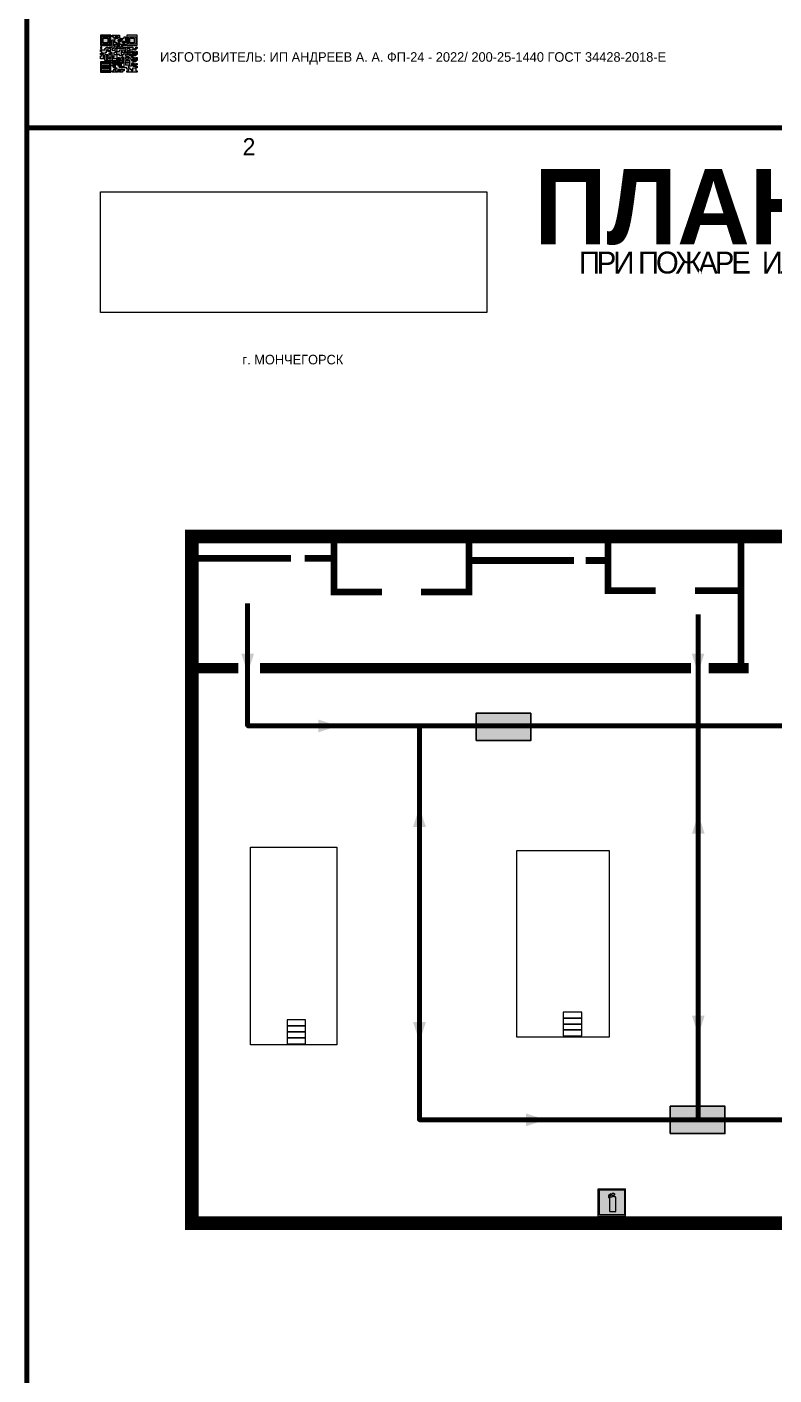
# Model space of a CAD drawing. Header units: millimetres. Extents: x 13114 to 67229, y 22859 to 38520.
# Drawn here: x 38986.4 to 39205, y 25112.7 to 25507.2 of the extents above; entities that cross this region are included whole.
import ezdxf

# ---------------------------------------------------------------- set-up
doc = ezdxf.new("R2010")
doc.units = ezdxf.units.MM
doc.layers.add('План_Штампы', color=7, linetype='Continuous')
doc.styles.add('обычный', font='arial.ttf')
picture_1 = doc.add_image_def('image1.jpg', size_in_pixel=(337, 105))

# ---------------------------------------------------------------- blocks, each defined once
blk = doc.blocks.new('A$C3AD82952')
at = {"true_color": 0xf5f5ff}
h = blk.add_hatch(color=7, dxfattribs=at)
h.dxf.hatch_style = 1
h.paths.add_polyline_path([(8.21, 8.73, 0.414214), (7.89, 9.05), (7.22, 9.05), (7.22, 9.92), (7.59, 9.92, 1), (7.57, 10.36), (7.22, 10.36), (7.22, 10.6), (6.43, 10.6), (6.43, 10.36), (6.01, 10.36), (4.74, 9.59), (4.74, 8.69), (4.98, 8.73), (4.98, 9.26), (6.12, 9.91), (6.43, 9.91), (6.43, 9.05), (5.76, 9.05, 0.414214), (5.44, 8.73), (5.44, 2.2), (8.21, 2.2)], flags=0)
h.paths.add_polyline_path([(12.8, 12.8), (0, 12.8), (0, 0), (12.8, 0)])
h.paths.add_polyline_path([(0.51, 12.29), (12.29, 12.29), (12.29, 0.51), (0.51, 0.51)], flags=16)
h.paths.add_polyline_path([(4.74, 9.59), (6.01, 10.36), (6.43, 10.36), (6.43, 10.6), (7.22, 10.6), (7.22, 10.36), (7.59, 10.36, -0.94586), (7.59, 9.92), (7.22, 9.92), (7.22, 9.05), (7.89, 9.05, -0.414214), (8.21, 8.73), (8.21, 2.2), (5.44, 2.2), (5.44, 8.73, -0.414214), (5.76, 9.05), (6.43, 9.05), (6.43, 9.91), (6.12, 9.91), (4.98, 9.26), (4.98, 8.73), (4.74, 8.69)], flags=0)
h = blk.add_hatch(color=242)
h.dxf.hatch_style = 1
h.paths.add_polyline_path([(12.29, 12.29), (0.51, 12.29), (0.51, 0.51), (12.29, 0.51)])
h.paths.add_polyline_path([(4.74, 8.69), (4.74, 9.59), (6.01, 10.36), (6.43, 10.36), (6.43, 10.6), (7.22, 10.6), (7.22, 10.36), (7.59, 10.36, -0.94586), (7.59, 9.92), (7.22, 9.92), (7.22, 9.05), (7.89, 9.05, -0.414214), (8.21, 8.73), (8.21, 2.2), (5.44, 2.2), (5.44, 8.73, -0.414214), (5.76, 9.05), (6.43, 9.05), (6.43, 9.91), (6.12, 9.91), (4.98, 9.26), (4.98, 8.73)], flags=16)
h = blk.add_hatch(color=7, dxfattribs=at)
h.dxf.hatch_style = 1
h.paths.add_polyline_path([(8.21, 8.73, 0.414214), (7.89, 9.05), (7.22, 9.05), (7.22, 9.92), (7.59, 9.92, 1), (7.57, 10.36), (7.22, 10.36), (7.22, 10.6), (6.43, 10.6), (6.43, 10.36), (6.01, 10.36), (4.74, 9.59), (4.74, 8.69), (4.98, 8.73), (4.98, 9.26), (6.12, 9.91), (6.43, 9.91), (6.43, 9.05), (5.76, 9.05, 0.414214), (5.44, 8.73), (5.44, 2.2), (8.21, 2.2)])
at = {"color": 242, "lineweight": 5}
for p, q in [((0, 0), (0, 12.8)), ((0, 12.8), (12.8, 12.8)), ((12.8, 0), (12.8, 12.8)), ((6.01, 10.36), (4.74, 9.59)), ((4.74, 9.59), (4.74, 8.69)), ((4.74, 8.69), (4.98, 8.73)), ((4.98, 9.26), (6.12, 9.91)), ((4.98, 8.73), (4.98, 9.26)), ((5.44, 2.2), (5.44, 8.73)), ((5.76, 9.05), (6.43, 9.05)), ((6.01, 10.36), (6.43, 10.36)), ((6.12, 9.91), (6.43, 9.91)), ((7.22, 10.6), (6.43, 10.6)), ((6.43, 10.6), (6.43, 10.36)), ((6.43, 9.91), (6.43, 9.05)), ((7.22, 10.36), (7.22, 10.6)), ((7.59, 10.36), (7.22, 10.36)), ((7.22, 9.05), (7.22, 9.92)), ((7.59, 9.92), (7.22, 9.92)), ((7.89, 9.05), (7.22, 9.05)), ((8.21, 2.2), (8.21, 8.73)), ((0, 0), (12.8, 0)), ((5.44, 2.2), (8.21, 2.2))]:
    blk.add_line(p, q, dxfattribs=at)
blk.add_lwpolyline([(0.51, 12.29), (12.29, 12.29), (12.29, 0.51), (0.51, 0.51)], close=True, dxfattribs=at)
for centre, radius, start, end in [((5.76, 8.73), 0.32, 90, 180), ((7.58, 10.14), 0.223, 273.18746, 86.81254), ((7.89, 8.73), 0.32, 0, 90)]:
    blk.add_arc(centre, radius, start, end, dxfattribs=at)
blk = doc.blocks.new('A$C32E8229D')
at = {"true_color": 0xffffff}
blk.add_hatch(color=7, dxfattribs=at).paths.add_polyline_path([(0, 0), (0, -8), (16, -8), (16, 0)])
h = blk.add_hatch(color=126)
h.paths.add_polyline_path([(0.2, -0.2), (15.8, -0.2), (15.8, -7.8), (0.2, -7.8)])
h.paths.add_polyline_path([(13.49, -2.05), (12.08, -2.05), (11.37, -2.63, 0.162397), (11.29, -2.84), (11.29, -3.63), (10.35, -3.63), (10.35, -4.05), (11.68, -4.05), (11.68, -3.48), (12.26, -4.28), (11.29, -5.1), (11.29, -6.78), (11.85, -6.78), (11.85, -5.44), (12.8, -4.64), (12.8, -5.94), (14.46, -5.94), (14.46, -5.39), (13.45, -5.39), (13.45, -3.97), (12.46, -2.59), (13.15, -2.59), (13.69, -3.34), (14.18, -3)], flags=16)
h.paths.add_polyline_path([(10.74, -1.82, 1), (11.8, -1.82, 1)], flags=16)
h.paths.add_polyline_path([(9.39, -3.59), (5.99, -3.59), (6.56, -3.03), (5.91, -3.03), (5.1, -3.83), (5.91, -4.64), (6.56, -4.64), (5.99, -4.09), (9.39, -4.09)], flags=16)
h.paths.add_polyline_path([(4.29, -1.08), (1.72, -1.08), (1.72, -6.6), (4.29, -6.6)], flags=16)
at = {"color": 126}
blk.add_lwpolyline([(16, -8), (0, -8), (0, 0), (16, 0)], close=True, dxfattribs=at)
blk = doc.blocks.new('QR')
at = {"lineweight": 0}
h = blk.add_hatch(color=256, dxfattribs=at)
h.dxf.hatch_style = 1
h.paths.add_polyline_path([(9241.16, 2687.38), (9242.01, 2687.38), (9242.01, 2687.83), (9241.59, 2687.83), (9241.59, 2688.68), (9239.45, 2688.68), (9239.45, 2688.25), (9239.86, 2688.25), (9239.86, 2687.83), (9240.29, 2687.83), (9240.29, 2688.25), (9241.16, 2688.25), (9241.16, 2687.83), (9240.29, 2687.83), (9240.29, 2687.38), (9239.45, 2687.38), (9239.45, 2685.22), (9238.57, 2685.22), (9238.57, 2684.8), (9239.02, 2684.8), (9239.02, 2684.37), (9238.13, 2684.37), (9238.13, 2683.92), (9239.02, 2683.92), (9239.02, 2683.5), (9239.44, 2683.5), (9239.44, 2682.64), (9239.87, 2682.64), (9239.87, 2682.18), (9239.44, 2682.18), (9239.44, 2682.64), (9238.13, 2682.64), (9238.13, 2681.76), (9237.71, 2681.76), (9237.71, 2682.64), (9238.13, 2682.64), (9238.13, 2683.07), (9237.27, 2683.07), (9237.27, 2683.51), (9237.71, 2683.51), (9237.71, 2684.37), (9238.13, 2684.37), (9238.13, 2685.22), (9237.71, 2685.22), (9237.71, 2684.8), (9237.28, 2684.8), (9237.28, 2684.38), (9235.98, 2684.38), (9235.98, 2683.92), (9236.4, 2683.92), (9236.4, 2683.49), (9236.84, 2683.49), (9236.84, 2683.07), (9236.4, 2683.07), (9236.4, 2682.64), (9235.98, 2682.64), (9235.98, 2681.76), (9237.29, 2681.76), (9237.29, 2681.33), (9239.43, 2681.33), (9239.43, 2681.76), (9240.74, 2681.76), (9240.74, 2683.05), (9239.87, 2683.05), (9239.87, 2683.5), (9240.29, 2683.5), (9240.29, 2683.91), (9240.74, 2683.91), (9240.74, 2684.81), (9240.29, 2684.81), (9240.29, 2684.79), (9240.29, 2684.37), (9239.45, 2684.37), (9239.45, 2684.8), (9239.87, 2684.8), (9239.87, 2685.21), (9240.74, 2685.21), (9240.74, 2686.1), (9240.29, 2686.1), (9240.29, 2685.64), (9239.86, 2685.64), (9239.86, 2686.95), (9240.29, 2686.95), (9240.29, 2686.52), (9240.74, 2686.52), (9240.74, 2686.1), (9241.16, 2686.1), (9241.16, 2686.53), (9241.59, 2686.53), (9241.59, 2686.1), (9242.02, 2686.1), (9242.02, 2685.21), (9241.59, 2685.21), (9241.59, 2686.1), (9241.16, 2686.1), (9241.16, 2685.21), (9240.74, 2685.21), (9240.74, 2684.81), (9242.89, 2684.81), (9242.89, 2685.22), (9242.47, 2685.22), (9242.47, 2686.11), (9242.89, 2686.11), (9242.89, 2686.52), (9242.46, 2686.52), (9242.46, 2686.95), (9242.89, 2686.95), (9242.89, 2686.52), (9243.32, 2686.52), (9243.32, 2688.26), (9242.9, 2688.26), (9242.9, 2687.83), (9242.47, 2687.83), (9242.47, 2687.38), (9242.01, 2687.38), (9242.01, 2686.94), (9241.16, 2686.94)])
h.paths.add_polyline_path([(9239.02, 2682.18), (9239.02, 2681.76), (9238.54, 2681.76), (9238.54, 2682.18)], flags=16)
h.paths.add_polyline_path([(9237.27, 2682.65), (9237.27, 2682.19), (9236.83, 2682.19), (9236.83, 2682.65)], flags=16)
h = blk.add_hatch(color=256, dxfattribs=at)
h.dxf.hatch_style = 1
h.paths.add_polyline_path([(9238.15, 2687.83), (9236.83, 2687.83), (9236.83, 2686.52), (9238.15, 2686.52)], flags=0)
h.paths.add_polyline_path([(9239.01, 2685.65), (9239.01, 2688.68), (9235.98, 2688.68), (9235.98, 2685.65)])
h.paths.add_polyline_path([(9236.41, 2686.1), (9236.41, 2688.26), (9238.56, 2688.26), (9238.56, 2686.1)], flags=16)
h.paths.add_polyline_path([(9236.83, 2686.52), (9236.83, 2687.83), (9238.15, 2687.83), (9238.15, 2686.52)], flags=0)
h = blk.add_hatch(color=256, dxfattribs=at)
h.dxf.hatch_style = 1
h.paths.add_polyline_path([(9238.15, 2686.52), (9238.15, 2687.83), (9236.83, 2687.83), (9236.83, 2686.52)])
h.paths.add_polyline_path([(9245.91, 2686.52), (9245.91, 2687.83), (9244.59, 2687.83), (9244.59, 2686.52)], flags=0)
h.paths.add_polyline_path([(9246.77, 2685.65), (9246.77, 2688.68), (9243.74, 2688.68), (9243.74, 2685.65)])
h.paths.add_polyline_path([(9244.17, 2686.1), (9244.17, 2688.26), (9246.32, 2688.26), (9246.32, 2686.1)], flags=16)
h.paths.add_polyline_path([(9244.59, 2686.52), (9244.59, 2687.83), (9245.91, 2687.83), (9245.91, 2686.52)], flags=0)
h = blk.add_hatch(color=256, dxfattribs=at)
h.dxf.hatch_style = 1
h.paths.add_polyline_path([(9240.75, 2681.76), (9240.75, 2681.35), (9241.17, 2681.35), (9241.17, 2681.76)])
h.paths.add_polyline_path([(9241.6, 2682.18), (9241.17, 2682.18), (9241.17, 2681.76), (9241.6, 2681.76)])
h.paths.add_polyline_path([(9242.47, 2681.34), (9242.47, 2682.19), (9242.02, 2682.19), (9242.02, 2681.76), (9241.6, 2681.76), (9241.6, 2681.34)])
h.paths.add_polyline_path([(9239.87, 2678.3), (9239.44, 2678.3), (9239.44, 2677.89), (9241.17, 2677.89), (9241.17, 2678.3), (9240.28, 2678.3), (9240.28, 2678.73), (9239.87, 2678.73)])
h.paths.add_polyline_path([(9240.75, 2678.73), (9240.75, 2679.19), (9240.28, 2679.19), (9240.28, 2678.73)])
h.paths.add_polyline_path([(9241.6, 2678.73), (9241.17, 2678.73), (9241.17, 2678.3), (9241.6, 2678.3)])
h.paths.add_polyline_path([(9242.02, 2678.3), (9241.6, 2678.3), (9241.6, 2677.89), (9242.48, 2677.89), (9242.48, 2678.31), (9242.9, 2678.31), (9242.9, 2678.73), (9242.02, 2678.73)])
h.paths.add_polyline_path([(9246.36, 2684.37), (9246.36, 2684.79), (9245.93, 2684.79), (9245.93, 2684.37)])
h.paths.add_polyline_path([(9246.78, 2685.2), (9246.36, 2685.2), (9246.36, 2684.79), (9246.78, 2684.79)])
h.paths.add_polyline_path([(9245.91, 2687.83), (9244.59, 2687.83), (9244.59, 2686.52), (9245.91, 2686.52)])
h = blk.add_hatch(color=256, dxfattribs=at)
h.dxf.hatch_style = 1
h.paths.add_polyline_path([(9243.32, 2686.11), (9242.89, 2686.11), (9242.89, 2685.64), (9243.32, 2685.64)])
h.paths.add_polyline_path([(9239.02, 2683.07), (9239.02, 2683.5), (9238.56, 2683.5), (9238.56, 2683.07)])
h.paths.add_polyline_path([(9236.4, 2684.8), (9236.4, 2685.22), (9235.98, 2685.22), (9235.98, 2684.8)])
h.paths.add_polyline_path([(9236.4, 2683.07), (9236.4, 2683.49), (9235.98, 2683.49), (9235.98, 2683.07)])
h = blk.add_hatch(color=256, dxfattribs=at)
h.dxf.hatch_style = 1
h.paths.add_polyline_path([(9243.32, 2682.64), (9243.32, 2683.07), (9244.62, 2683.07), (9244.62, 2684.37), (9243.74, 2684.37), (9243.74, 2684.8), (9244.62, 2684.8), (9244.62, 2684.37), (9245.48, 2684.37), (9245.48, 2685.22), (9243.32, 2685.22), (9243.32, 2683.5), (9242.89, 2683.5), (9242.89, 2683.06), (9242.01, 2683.06), (9242.01, 2683.91), (9242.47, 2683.91), (9242.47, 2683.5), (9242.89, 2683.5), (9242.89, 2684.38), (9241.59, 2684.38), (9241.59, 2683.91), (9240.74, 2683.91), (9240.74, 2683.05), (9241.59, 2683.05), (9241.59, 2682.64), (9242.47, 2682.64), (9242.47, 2682.19), (9242.91, 2682.19), (9242.91, 2681.34), (9242.48, 2681.34), (9242.48, 2680.91), (9242.91, 2680.91), (9242.91, 2679.17), (9243.75, 2679.17), (9243.75, 2678.73), (9244.2, 2678.73), (9244.2, 2678.3), (9243.75, 2678.3), (9243.75, 2677.88), (9246.78, 2677.88), (9246.78, 2678.3), (9246.35, 2678.3), (9246.35, 2679.19), (9245.48, 2679.19), (9245.48, 2678.31), (9245.05, 2678.31), (9245.05, 2678.73), (9244.62, 2678.73), (9244.62, 2679.19), (9244.2, 2679.19), (9244.2, 2679.61), (9245.05, 2679.61), (9245.05, 2680.46), (9245.48, 2680.46), (9245.48, 2681.34), (9245.04, 2681.34), (9245.04, 2681.76), (9244.63, 2681.76), (9244.63, 2682.19), (9244.21, 2682.19), (9244.21, 2681.76), (9243.32, 2681.76), (9243.32, 2682.19), (9244.21, 2682.19), (9244.21, 2682.64)])
h.paths.add_polyline_path([(9243.75, 2683.49), (9243.75, 2683.92), (9244.21, 2683.92), (9244.21, 2683.49)], flags=16)
h.paths.add_polyline_path([(9243.32, 2681.34), (9244.63, 2681.34), (9244.63, 2680.04), (9243.32, 2680.04)], flags=16)
h.paths.add_polyline_path([(9243.76, 2680.89), (9244.18, 2680.89), (9244.18, 2680.48), (9243.76, 2680.48)], flags=0)
h = blk.add_hatch(color=256, dxfattribs=at)
h.dxf.hatch_style = 1
h.paths.add_polyline_path([(9246.36, 2683.07), (9246.78, 2683.07), (9246.78, 2683.92), (9246.36, 2683.92), (9246.36, 2683.49), (9245.92, 2683.49), (9245.92, 2683.92), (9245.06, 2683.92), (9245.06, 2683.49), (9245.48, 2683.49), (9245.48, 2683.07), (9244.62, 2683.07), (9244.62, 2682.65), (9245.05, 2682.65), (9245.05, 2682.18), (9245.48, 2682.18), (9245.48, 2682.65), (9246.36, 2682.65)])
h.paths.add_polyline_path([(9246.78, 2682.18), (9246.36, 2682.18), (9246.36, 2681.75), (9245.92, 2681.75), (9245.92, 2682.18), (9245.48, 2682.18), (9245.48, 2681.34), (9245.48, 2681.34), (9245.94, 2681.34), (9245.94, 2680.91), (9246.36, 2680.91), (9246.36, 2681.34), (9246.78, 2681.34)])
h = blk.add_hatch(color=256, dxfattribs=at)
h.dxf.hatch_style = 1
h.paths.add_polyline_path([(9235.98, 2680.9), (9235.98, 2677.86), (9239.02, 2677.86), (9239.02, 2680.9)])
h.paths.add_polyline_path([(9238.57, 2680.48), (9238.57, 2678.32), (9236.41, 2678.32), (9236.41, 2680.48)], flags=16)
h.paths.add_polyline_path([(9238.15, 2680.05), (9238.15, 2678.74), (9236.83, 2678.74), (9236.83, 2680.05)], flags=0)
h = blk.add_hatch(color=256, dxfattribs=at)
h.dxf.hatch_style = 1
h.paths.add_polyline_path([(9238.15, 2680.05), (9236.83, 2680.05), (9236.83, 2678.74), (9238.15, 2678.74)])
h = blk.add_hatch(color=256, dxfattribs=at)
h.dxf.hatch_style = 1
h.paths.add_polyline_path([(9242.02, 2680.46), (9242.48, 2680.46), (9242.48, 2680.91), (9241.58, 2680.91), (9241.58, 2681.35), (9241.17, 2681.35), (9241.17, 2680.91), (9240.75, 2680.91), (9240.75, 2681.33), (9239.43, 2681.33), (9239.43, 2680.46), (9239.86, 2680.46), (9239.86, 2680.92), (9240.3, 2680.92), (9240.3, 2680.46), (9239.86, 2680.46), (9239.86, 2680.04), (9239.44, 2680.04), (9239.44, 2679.62), (9239.86, 2679.62), (9239.86, 2679.19), (9240.29, 2679.19), (9240.29, 2680.03), (9241.18, 2680.03), (9241.18, 2680.47), (9241.6, 2680.47), (9241.6, 2680.03), (9241.18, 2680.03), (9241.18, 2679.61), (9241.6, 2679.61), (9241.6, 2679.19), (9242.47, 2679.19), (9242.47, 2679.6), (9242.02, 2679.6)])
h = blk.add_hatch(color=256, dxfattribs=at)
h.dxf.hatch_style = 1
h.paths.add_polyline_path([(9244.18, 2680.48), (9244.18, 2680.89), (9243.76, 2680.89), (9243.76, 2680.48)])
h = blk.add_hatch(color=256, dxfattribs=at)
h.dxf.hatch_style = 1
h.paths.add_polyline_path([(9245.93, 2680.04), (9245.93, 2680.46), (9245.48, 2680.46), (9245.48, 2679.62), (9246.35, 2679.62), (9246.35, 2680.04)])
h.paths.add_polyline_path([(9246.78, 2680.04), (9246.78, 2680.46), (9246.35, 2680.46), (9246.35, 2680.04)])
h.paths.add_polyline_path([(9246.78, 2679.18), (9246.78, 2679.62), (9246.35, 2679.62), (9246.35, 2679.18)])
for points in [[(9237.71, 2685.22), (9238.13, 2685.22), (9238.13, 2684.37), (9237.71, 2684.37), (9237.71, 2683.51), (9237.27, 2683.51), (9237.27, 2683.07), (9238.13, 2683.07), (9238.13, 2682.64), (9237.71, 2682.64), (9237.71, 2681.76), (9238.13, 2681.76), (9238.13, 2682.64), (9239.44, 2682.64), (9239.44, 2683.5), (9239.02, 2683.5), (9239.02, 2683.07), (9238.56, 2683.07), (9238.56, 2683.5), (9239.02, 2683.5), (9239.02, 2683.92), (9238.13, 2683.92), (9238.13, 2684.37), (9239.02, 2684.37), (9239.02, 2684.8), (9238.57, 2684.8), (9238.57, 2685.22), (9239.45, 2685.22), (9239.45, 2687.38), (9240.29, 2687.38), (9240.29, 2687.83), (9239.86, 2687.83), (9239.86, 2688.25), (9239.45, 2688.25), (9239.45, 2688.68), (9241.59, 2688.68), (9241.59, 2687.83), (9242.01, 2687.83), (9242.01, 2687.38), (9242.47, 2687.38), (9242.47, 2687.83), (9242.9, 2687.83), (9242.9, 2688.26), (9243.32, 2688.26), (9243.32, 2686.52), (9242.89, 2686.52), (9242.89, 2686.11), (9243.32, 2686.11), (9243.32, 2685.64), (9242.89, 2685.64), (9242.89, 2686.11), (9242.47, 2686.11), (9242.47, 2685.22), (9242.89, 2685.22), (9242.89, 2684.81), (9240.74, 2684.81), (9240.74, 2683.91), (9241.59, 2683.91), (9241.59, 2684.38), (9242.89, 2684.38), (9242.89, 2683.5), (9242.47, 2683.5), (9242.47, 2683.91), (9242.01, 2683.91), (9242.01, 2683.06), (9242.89, 2683.06), (9242.89, 2683.5), (9243.32, 2683.5), (9243.32, 2685.22), (9245.48, 2685.22), (9245.48, 2684.37), (9244.62, 2684.37), (9244.62, 2683.07), (9245.48, 2683.07), (9245.48, 2683.49), (9245.06, 2683.49), (9245.06, 2683.92), (9245.92, 2683.92), (9245.92, 2683.49), (9246.36, 2683.49), (9246.36, 2683.92), (9246.78, 2683.92), (9246.78, 2683.07), (9246.36, 2683.07), (9246.36, 2682.65), (9245.48, 2682.65), (9245.48, 2682.18), (9245.92, 2682.18), (9245.92, 2681.75), (9246.36, 2681.75), (9246.36, 2682.18), (9246.78, 2682.18), (9246.78, 2681.34), (9246.36, 2681.34), (9246.36, 2680.91), (9245.94, 2680.91), (9245.94, 2681.34), (9245.48, 2681.34), (9245.48, 2680.46), (9245.93, 2680.46), (9245.93, 2680.04), (9246.35, 2680.04), (9246.35, 2680.46), (9246.78, 2680.46), (9246.78, 2680.04), (9246.78, 2680.04), (9246.35, 2680.04), (9246.35, 2679.62), (9246.78, 2679.62), (9246.78, 2679.18), (9246.35, 2679.18), (9246.35, 2678.3), (9246.78, 2678.3), (9246.78, 2677.88), (9243.75, 2677.88), (9243.75, 2678.3), (9244.2, 2678.3), (9244.2, 2678.73), (9243.75, 2678.73), (9243.75, 2679.17), (9242.91, 2679.17), (9242.91, 2680.91), (9242.48, 2680.91), (9242.48, 2680.46), (9242.02, 2680.46), (9242.02, 2679.6), (9242.47, 2679.6), (9242.47, 2679.19), (9241.6, 2679.19), (9241.6, 2679.61), (9241.18, 2679.61), (9241.18, 2680.03), (9240.29, 2680.03), (9240.29, 2679.19), (9240.75, 2679.19), (9240.75, 2678.73), (9240.28, 2678.73), (9240.28, 2678.3), (9241.17, 2678.3), (9241.17, 2678.73), (9241.6, 2678.73), (9241.6, 2678.3), (9242.02, 2678.3), (9242.02, 2678.73), (9242.9, 2678.73), (9242.9, 2678.31), (9242.48, 2678.31), (9242.48, 2677.89), (9241.6, 2677.89), (9241.6, 2678.3), (9241.17, 2678.3), (9241.17, 2677.89), (9239.44, 2677.89), (9239.44, 2678.3), (9239.87, 2678.3), (9239.87, 2678.73), (9240.28, 2678.73), (9240.28, 2679.19), (9240.29, 2679.19), (9239.86, 2679.19), (9239.86, 2679.62), (9239.44, 2679.62), (9239.44, 2680.04), (9239.86, 2680.04), (9239.86, 2680.46), (9239.43, 2680.46), (9239.43, 2681.33), (9237.29, 2681.33), (9237.29, 2681.76), (9235.98, 2681.76), (9235.98, 2682.64), (9236.4, 2682.64), (9236.4, 2683.07), (9235.98, 2683.07), (9235.98, 2683.49), (9236.4, 2683.49), (9236.4, 2683.92), (9235.98, 2683.92), (9235.98, 2684.38), (9237.28, 2684.38), (9237.28, 2684.8), (9237.71, 2684.8), (9237.71, 2685.22), (9237.92, 2685.22)], [(9240.74, 2686.1), (9240.74, 2686.52), (9240.29, 2686.52), (9240.29, 2686.95), (9239.86, 2686.95), (9239.86, 2685.64), (9240.29, 2685.64), (9240.29, 2686.1), (9240.74, 2686.1), (9240.74, 2686.52)], [(9240.74, 2683.05), (9240.74, 2681.76), (9239.43, 2681.76), (9239.43, 2681.33), (9240.75, 2681.33), (9240.75, 2681.35), (9240.75, 2680.91), (9241.17, 2680.91), (9241.17, 2681.35), (9241.58, 2681.35), (9241.58, 2680.91), (9242.48, 2680.91), (9242.48, 2681.34), (9242.91, 2681.34), (9242.91, 2682.19), (9242.47, 2682.19), (9242.47, 2682.64), (9241.59, 2682.64), (9241.59, 2683.05), (9240.74, 2683.05)], [(9240.74, 2685.21), (9239.87, 2685.21), (9239.87, 2684.8), (9239.45, 2684.8), (9239.45, 2684.37), (9240.29, 2684.37), (9240.29, 2684.79), (9240.29, 2684.81), (9240.74, 2684.81), (9240.74, 2685.21), (9239.87, 2685.21)], [(9240.74, 2683.91), (9240.29, 2683.91), (9240.29, 2683.5), (9239.87, 2683.5), (9239.87, 2683.05), (9240.74, 2683.05), (9240.74, 2683.91)], [(9244.62, 2683.07), (9243.32, 2683.07), (9243.32, 2682.64), (9244.21, 2682.64), (9244.21, 2682.19), (9243.32, 2682.19), (9243.32, 2681.76), (9244.21, 2681.76), (9244.21, 2682.19), (9244.63, 2682.19), (9244.63, 2681.76), (9245.04, 2681.76), (9245.04, 2681.34), (9245.48, 2681.34)], [(9244.62, 2684.37), (9244.62, 2684.8), (9243.74, 2684.8), (9243.74, 2684.37), (9244.62, 2684.37)], [(9245.48, 2682.18), (9245.05, 2682.18), (9245.05, 2682.65), (9244.62, 2682.65), (9244.62, 2683.07)], [(9239.86, 2680.46), (9239.86, 2680.92), (9240.3, 2680.92), (9240.3, 2680.46), (9239.86, 2680.46)], [(9241.6, 2681.76), (9242.02, 2681.76), (9242.02, 2682.19), (9242.47, 2682.19), (9242.47, 2681.34), (9241.6, 2681.34), (9241.6, 2681.76)], [(9245.48, 2680.46), (9245.05, 2680.46), (9245.05, 2679.61), (9244.2, 2679.61), (9244.2, 2679.19), (9244.62, 2679.19), (9244.62, 2678.73), (9245.05, 2678.73), (9245.05, 2678.31), (9245.48, 2678.31), (9245.48, 2679.19), (9246.35, 2679.19), (9246.35, 2679.07)], [(9245.48, 2682.18), (9245.48, 2681.34)], [(9246.35, 2679.62), (9245.48, 2679.62), (9245.48, 2680.46)], [(9245.48, 2680.46), (9245.48, 2679.62), (9246.35, 2679.62), (9246.35, 2680.04), (9245.93, 2680.04), (9245.93, 2680.46), (9245.48, 2680.46), (9245.48, 2679.62)], [(9246.35, 2679.62), (9246.35, 2679.18)]]:
    blk.add_lwpolyline(points, dxfattribs=at)
for points in [[(9235.98, 2685.65), (9239.01, 2685.65), (9239.01, 2688.68), (9235.98, 2688.68)], [(9236.41, 2688.26), (9238.56, 2688.26), (9238.56, 2686.1), (9236.41, 2686.1)], [(9236.83, 2687.83), (9238.15, 2687.83), (9238.15, 2686.52), (9236.83, 2686.52)], [(9240.29, 2687.83), (9241.16, 2687.83), (9241.16, 2688.25), (9240.29, 2688.25)], [(9240.29, 2688.25), (9241.16, 2688.25), (9241.16, 2687.83), (9240.29, 2687.83)], [(9242.01, 2687.38), (9241.16, 2687.38), (9241.16, 2686.94), (9242.01, 2686.94)], [(9241.16, 2687.38), (9242.01, 2687.38), (9242.01, 2686.94), (9241.16, 2686.94)], [(9241.16, 2686.53), (9241.59, 2686.53), (9241.59, 2686.1), (9241.16, 2686.1)], [(9242.89, 2686.52), (9242.46, 2686.52), (9242.46, 2686.95), (9242.89, 2686.95)], [(9243.74, 2685.65), (9246.77, 2685.65), (9246.77, 2688.68), (9243.74, 2688.68)], [(9244.17, 2688.26), (9246.32, 2688.26), (9246.32, 2686.1), (9244.17, 2686.1)], [(9244.59, 2687.83), (9245.91, 2687.83), (9245.91, 2686.52), (9244.59, 2686.52)], [(9235.98, 2684.8), (9236.4, 2684.8), (9236.4, 2685.22), (9235.98, 2685.22)], [(9236.4, 2683.07), (9236.84, 2683.07), (9236.84, 2683.49), (9236.4, 2683.49)], [(9236.83, 2682.19), (9237.27, 2682.19), (9237.27, 2682.65), (9236.83, 2682.65)], [(9239.44, 2682.64), (9239.87, 2682.64), (9239.87, 2682.18), (9239.44, 2682.18)], [(9241.16, 2686.1), (9240.74, 2686.1), (9240.74, 2685.21), (9241.16, 2685.21)], [(9241.59, 2686.1), (9242.02, 2686.1), (9242.02, 2685.21), (9241.59, 2685.21)], [(9243.75, 2683.92), (9244.21, 2683.92), (9244.21, 2683.49), (9243.75, 2683.49)], [(9245.93, 2684.79), (9246.36, 2684.79), (9246.36, 2684.37), (9245.93, 2684.37)], [(9246.36, 2685.2), (9246.78, 2685.2), (9246.78, 2684.79), (9246.36, 2684.79)], [(9235.98, 2677.86), (9239.02, 2677.86), (9239.02, 2680.9), (9235.98, 2680.9)], [(9236.41, 2680.48), (9238.57, 2680.48), (9238.57, 2678.32), (9236.41, 2678.32)], [(9236.83, 2680.05), (9238.15, 2680.05), (9238.15, 2678.74), (9236.83, 2678.74)], [(9238.54, 2682.18), (9239.02, 2682.18), (9239.02, 2681.76), (9238.54, 2681.76)], [(9240.75, 2681.76), (9241.17, 2681.76), (9241.17, 2681.35), (9240.75, 2681.35)], [(9241.17, 2682.18), (9241.6, 2682.18), (9241.6, 2681.76), (9241.17, 2681.76)], [(9241.18, 2680.03), (9241.6, 2680.03), (9241.6, 2680.47), (9241.18, 2680.47)], [(9243.32, 2680.04), (9244.63, 2680.04), (9244.63, 2681.34), (9243.32, 2681.34)], [(9243.76, 2680.89), (9244.18, 2680.89), (9244.18, 2680.48), (9243.76, 2680.48)]]:
    blk.add_lwpolyline(points, close=True, dxfattribs=at)

msp = doc.modelspace()

# ---------------------------------------------------------------- linework, layer by layer
at = {"color": 6, "lineweight": 100}
for points in [[(38986.42, 25872.6), (39586.42, 25872.6), (39586.42, 25477.6), (38986.42, 25477.6)], [(38986.42, 25872.6), (39586.42, 25872.6), (39586.42, 25477.6), (38986.42, 25477.6)], [(38986.42, 25477.6), (39586.42, 25477.6), (39586.42, 25082.6), (38986.42, 25082.6)], [(38986.42, 25477.6), (39586.42, 25477.6), (39586.42, 25082.6), (38986.42, 25082.6)]]:
    msp.add_lwpolyline(points, close=True, dxfattribs=at)
at = {"lineweight": 100, "const_width": 4}
msp.add_lwpolyline([(39396.58, 25157.11), (39034.64, 25157.11), (39034.64, 25358.05), (39396.58, 25358.05)], close=True, dxfattribs=at)
at = {"lineweight": 100}
for points, const_width in [([(39090.29, 25341.79), (39076.28, 25341.79), (39076.28, 25358.55), (39076.28, 25351.66), (39067.67, 25351.66)], 2), ([(39170.36, 25342.18), (39156.44, 25342.18), (39156.44, 25356.71), (39156.44, 25351.01), (39149.96, 25351.01)], 2), ([(39195.38, 25319.54), (39195.38, 25358.27), (39195.38, 25342.18), (39181.93, 25342.18)], 2), ([(39146.52, 25351.01), (39115.77, 25351.01), (39115.77, 25356.5), (39115.77, 25341.79), (39101.72, 25341.79)], 2), ([(39063.64, 25351.66), (39035.59, 25351.66)], 2), ([(39048.32, 25319.54), (39034.64, 25319.54)], 3), ([(39180.78, 25319.54), (39054.62, 25319.54)], 3), ([(39197.61, 25319.54), (39185.87, 25319.54)], 3)]:
    msp.add_lwpolyline(points, dxfattribs=dict(at, const_width=const_width))
at = {"color": 126, "lineweight": 100, "true_color": 0x008754}
for points in [[(39343.3, 25220.1), (39258.78, 25187.36), (39101.25, 25187.36), (39101.25, 25302.65), (39242.23, 25302.65), (39050.99, 25302.65), (39050.99, 25338.46)], [(39182.84, 25302.65), (39182.84, 25335.25)], [(39182.84, 25302.65), (39182.84, 25187.36)]]:
    msp.add_lwpolyline(points, dxfattribs=at)
at = {"lineweight": 20}
for points in [[(39077.12, 25209.28), (39051.83, 25209.28), (39051.83, 25267.17), (39077.12, 25267.17)], [(39156.81, 25211.55), (39129.74, 25211.55), (39129.74, 25266.16), (39156.81, 25266.16)], [(39067.97, 25216.57), (39062.54, 25216.57), (39062.54, 25214.83), (39067.97, 25214.83)], [(39148.77, 25218.87), (39143.34, 25218.87), (39143.34, 25217.13), (39148.77, 25217.13)], [(39148.77, 25217.13), (39143.34, 25217.13), (39143.34, 25215.38), (39148.77, 25215.38)], [(39067.97, 25214.83), (39062.54, 25214.83), (39062.54, 25213.08), (39067.97, 25213.08)], [(39067.97, 25213.08), (39062.54, 25213.08), (39062.54, 25211.34), (39067.97, 25211.34)], [(39148.77, 25215.38), (39143.34, 25215.38), (39143.34, 25213.64), (39148.77, 25213.64)], [(39148.77, 25213.64), (39143.34, 25213.64), (39143.34, 25211.89), (39148.77, 25211.89)], [(39067.97, 25211.34), (39062.54, 25211.34), (39062.54, 25209.59), (39067.97, 25209.59)]]:
    msp.add_lwpolyline(points, close=True, dxfattribs=at)
at = {"layer": 'План_Штампы', "color": 126, "true_color": 0x008754}
for points in [[(39049.13, 25323.79), (39052.86, 25323.78), (39051.01, 25318.04)], [(39180.94, 25323.8), (39184.67, 25323.79), (39182.82, 25318.05)], [(39071.71, 25300.74), (39071.72, 25304.47), (39077.45, 25302.62)], [(39103.16, 25273.08), (39099.42, 25273.09), (39101.27, 25278.83)], [(39184.75, 25271.07), (39181.01, 25271.08), (39182.86, 25276.81)], [(39099.42, 25215.96), (39103.16, 25215.95), (39101.31, 25210.22)], [(39181.01, 25217.87), (39184.75, 25217.86), (39182.9, 25212.13)], [(39132.46, 25185.48), (39132.47, 25189.22), (39138.2, 25187.37)]]:
    msp.add_solid(points, dxfattribs=at)

# ---------------------------------------------------------------- block references
at = {"color": 22, "lineweight": 100, "true_color": 0xbb1e10}
msp.add_blockref('QR', (29771.93, 22816.04), dxfattribs=at)
at = {"xscale": 0.625, "yscale": 0.625, "zscale": 0.625}
msp.add_blockref('A$C3AD82952', (39153.62, 25159.2), dxfattribs=at)
at = {"layer": 'План_Штампы', "color": 126, "true_color": 0x008754, "xscale": -1}
for p in [(39133.84, 25306.35), (39190.68, 25191.33)]:
    msp.add_blockref('A$C32E8229D', p, dxfattribs=at)

# ---------------------------------------------------------------- texts
at = {"lineweight": 0, "style": 'обычный'}
for s, insert, char_height, width, attachment_point in [('\\pi-8.4,l8.4,t8.4;{\\fProxima Nova Rg|b0|i0|c204|p2;ИЗГОТОВИТЕЛЬ: ИП АНДРЕЕВ А. А.\\fProxima Nova Rg|b0|i0|c0|p2; \\fProxima Nova Rg|b0|i0|c204|p2;ФП-24 - 2022/ 200-25-1440 ГОСТ 34428-2018-Е\\H1.2266x; }', (39099.42, 25497.97), 2.8, 191.3484, 5), ('{\\fProxima Nova Rg|b0|i0|c204|p2;2\\H1.1967x; }', (39051.4, 25472.13), 5, 126.6484, 5), ('{\\fProxima Nova Rg|b1|i0|c204|p2;ПЛАН ЭВАКУАЦИИ}', (39134.91, 25465.58), 22, 493.8901, 1), ('\\pi-8.4,l8.4,t8.4;{\\fProxima Nova Rg|b0|i0|c204|p2;г. МОНЧЕГОРСК\\H1.1997x; }', (39064.23, 25409.8), 2.8, 126.6484, 5)]:
    msp.add_mtext(s, dxfattribs=dict(at, insert=insert, char_height=char_height, width=width, attachment_point=attachment_point))
at = {"color": 0, "lineweight": 0, "insert": (39285.41, 25441.59), "char_height": 8, "width": 449.2158, "attachment_point": 5, "style": 'обычный'}
msp.add_mtext('{\\fArial Black|b1|i0|c204|p34;\\H2x;\\T0.85;  \\fArial Narrow|b0|i0|c204|p34;\\H0.8x;\\W0.9;\\P\\fProxima Nova Rg|b0|i0|c204|p2;\\H0.5x;\\W1;\\C256;ПРИ ПОЖАРЕ  ИЛИ ДРУГИХ ЧРЕЗВЫЧАЙНЫХ СИТУАЦИЯХ  ИЗ ПОМЕЩЕНИЙ \\fProxima Nova Rg|b1|i0|c204|p2;\\H1.25x;\\P\\fProxima Nova Rg|b1|i0|c0|p2;2\\fProxima Nova Rg|b1|i0|c204|p2; ЭТАЖА ОЭС ЦЭО: ВДС-\\fProxima Nova Rg|b1|i0|c0|p2;1}', dxfattribs=at)

# ---------------------------------------------------------------- pictures from other files: only their frames are drawn
at = {"color": 7, "lineweight": 0, "true_color": 0xf5f5ff}
image = msp.add_image(picture_1, insert=(39007.91, 25423.65), size_in_units=(113.11, 35.24), dxfattribs=at)
image.dxf.flags = 7

doc.saveas('drawing.dxf')
